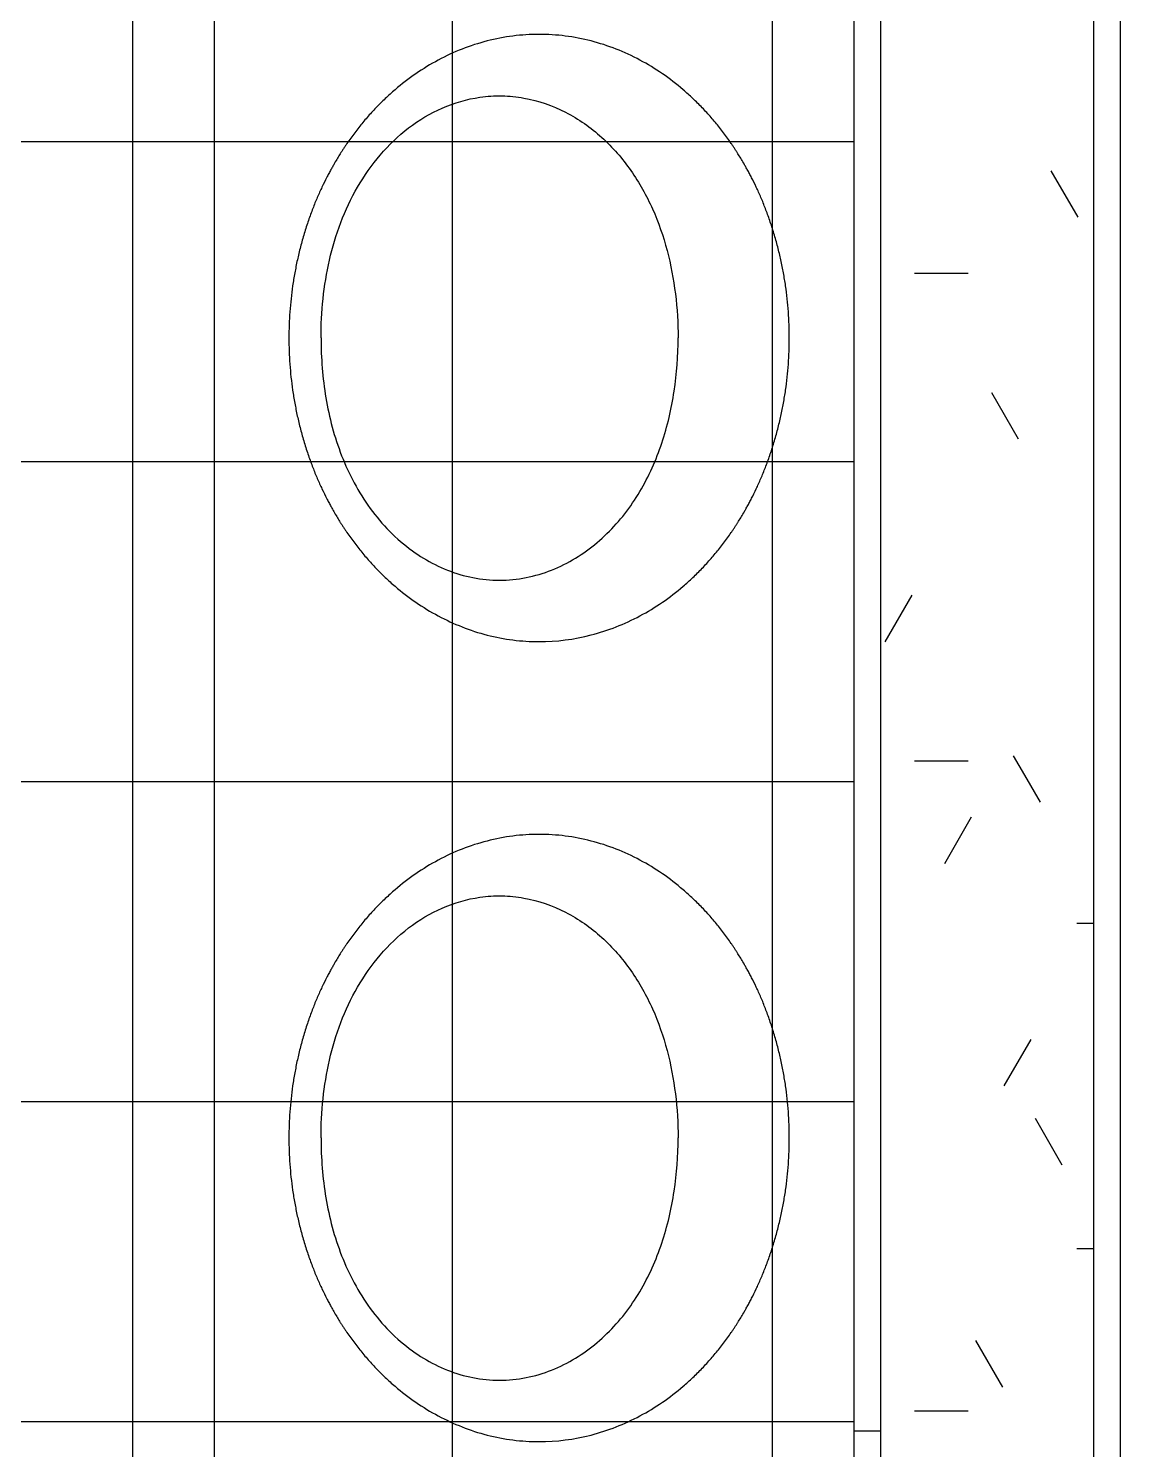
# Model space of a CAD drawing. Header units: millimetres. Extents: x -92759 to 184353, y -15225 to 86714.
# Drawn here: x 89302 to 90326, y 49599 to 50931 of the extents above; entities that cross this region are included whole.
import ezdxf

# ---------------------------------------------------------------- set-up
doc = ezdxf.new("R2010")
doc.units = ezdxf.units.MM
doc.linetypes.add('IDA - Grid Line', pattern=[2100, 1200, -300, 300, -300])
for name, color, linetype in [('0-1', 9, 'Continuous'), ('A-_FLORPATT_H-1', 9, 'Continuous'), ('A-_WALL----_E', 8, 'Continuous'), ('A-_WALL----_H-1', 9, 'Continuous'), ('M-_SANIFIXR_E', 9, 'Continuous')]:
    doc.layers.add(name, color=color, linetype=linetype)
doc.layers.add('S-_ANOTGRID_E-1', color=9, linetype='IDA - Grid Line', true_color=0x808080)
pattern_1 = [(0, (-11670.95, 40338.29), (609.6, 152.4), [50.292, -406.908, 50.292, -406.908, -2438.4]), (0, (-11670.95, 40338.29), (609.6, 152.4), [-914.4, 50.292, -864.108, 50.292, -406.908, -1066.8]), (0, (-11670.95, 40338.29), (609.6, 152.4), [-2286, 50.292, -254.508, 50.292, -711.708]), (120, (-11442.35, 40414.49), (-436.7823, 451.7291), [50.292, -406.908, 50.292, -406.908, -2438.4]), (120, (-11442.35, 40414.49), (-436.7823, 451.7291), [-914.4, 50.292, -864.108, 50.292, -406.908, -1066.8]), (120, (-11442.35, 40414.49), (-436.7823, 451.7291), [-2286, 50.292, -254.508, 50.292, -711.708]), (240, (-11366.15, 40719.29), (-172.8177, -604.1291), [50.292, -406.908, 50.292, -406.908, -2438.4]), (240, (-11366.15, 40719.29), (-172.8177, -604.1291), [-914.4, 50.292, -864.108, 50.292, -406.908, -1066.8]), (240, (-11366.15, 40719.29), (-172.8177, -604.1291), [-2286, 50.292, -254.508, 50.292, -711.708])]

# ---------------------------------------------------------------- blocks, each defined once
blk = doc.blocks.new('A$C3019c3af')
at = {"layer": 'A-_FLORPATT_H-1'}
h = blk.add_hatch(dxfattribs=at)
h.set_pattern_fill('FP_19', color=256, style=0, pattern_type=2)
h.set_pattern_definition([(270, (4799.36, 21125), (300, 2e-14), []), (0, (4799.36, 21125), (0, 300), [])])
h.paths.add_polyline_path([(3808.2, 14825), (4875, 14825), (4875, 15875), (2625, 15875), (2625, 14825), (2750, 14825), (2750, 15825), (2800, 15825), (2800, 14825), (3800, 14825)])
h.paths.add_polyline_path([(2625, 16025), (7375, 16025), (7375, 18275), (5575, 18275), (5575, 18400), (7375, 18400), (7375, 19275), (7400, 19275), (7400, 19300), (7200, 19300), (7200, 19275), (7175, 19275), (7175, 19925), (7375, 19925), (7375, 22925), (5575, 22925), (5575, 23050), (7400, 23050), (7400, 23075), (7375, 23075), (7375, 25025), (2625, 25025), (2625, 19925), (3125, 19925), (3125, 19900), (3100, 19900), (3100, 19300), (2600, 19300), (2600, 19275), (2625, 19275), (2625, 17525), (3950, 17525), (3950, 17375), (2625, 17375), (2625, 16202), (3661, 16202), (3661, 16157), (2625, 16157), (2625, 16125)])
at = {"layer": 'A-_WALL----_H-1'}
h = blk.add_hatch(dxfattribs=at)
h.set_pattern_fill('FP_8', color=256, style=0, pattern_type=2)
h.set_pattern_definition(pattern_1)
h.paths.add_polyline_path([(7600, 17490), (7600, 19275), (7400, 19275), (7400, 17490)])
h.paths.add_polyline_path([(7600, 20400), (7600, 24854.3), (7400, 24854.3), (7400, 20400)])
h = blk.add_hatch(dxfattribs=at)
h.set_pattern_fill('FP_8', color=256, style=0, pattern_type=2)
h.set_pattern_definition(pattern_1)
h.paths.add_polyline_path([(7600, 12525), (7600, 14000), (7400, 14000), (7400, 12525)])
h.paths.add_polyline_path([(7600, 15354.7), (7600, 17490), (7400, 17490), (7400, 15354.7)])
at = {"layer": 'A-_WALL----_E'}
for p, q in [((7625, 12525), (7625, 26275)), ((7400, 12900), (7400, 19300)), ((7600, 12500), (7600, 19300)), ((7375, 16025), (7375, 19275))]:
    blk.add_line(p, q, dxfattribs=at)
at = {"layer": 'M-_SANIFIXR_E'}
for p, q in [((6775, 16625), (6775, 18275)), ((7375, 16025), (7375, 18275)), ((7400, 16875), (7375, 16875))]:
    blk.add_line(p, q, dxfattribs=at)
for points, knots in [([(7079.6, 18184.4), (7071.3, 18184.4), (7054.9, 18183.4), (7030.6, 18178.7), (7007.1, 18171.1), (6984.7, 18160.7), (6963.7, 18147.9), (6947.4, 18135.3), (6935.2, 18124.3), (6926.5, 18115.7), (6918.2, 18106.6), (6911.6, 18098.7), (6906.6, 18092.2), (6902.9, 18087.2), (6899.9, 18082.9), (6897.6, 18079.6), (6896, 18077.1), (6894.4, 18074.7), (6892.6, 18071.8), (6890.5, 18068.4), (6888.2, 18064.6), (6886.1, 18060.9), (6884.3, 18057.7), (6882.3, 18054.1), (6879.6, 18048.8), (6875.9, 18041.4), (6872.2, 18033.2), (6869.3, 18026.4), (6867.3, 18021.2), (6865.2, 18015.7), (6862.5, 18008.1), (6859.2, 17997.9), (6855.6, 17985.3), (6852.7, 17972.9), (6850.3, 17960.8), (6848.3, 17948.7), (6846.8, 17936.6), (6845.3, 17920.3), (6844.6, 17899.8), (6845.5, 17875.2), (6847.6, 17854.9), (6850.3, 17838.7), (6852.3, 17828.7), (6854.1, 17820.5), (6856.2, 17812.2), (6859.2, 17801.7), (6862.5, 17791.5), (6865.2, 17783.8), (6867.3, 17778.4), (6869.3, 17773.2), (6872.2, 17766.3), (6875.9, 17758.2), (6879.6, 17750.8), (6882.3, 17745.5), (6884.3, 17741.8), (6886.1, 17738.6), (6888.2, 17735), (6890.5, 17731.1), (6892.6, 17727.7), (6894.4, 17724.8), (6896, 17722.5), (6897.6, 17720), (6899.9, 17716.6), (6902.9, 17712.4), (6906.6, 17707.4), (6911.6, 17700.9), (6918.1, 17693), (6926.5, 17683.9), (6935.2, 17675.2), (6947.4, 17664.2), (6963.7, 17651.7), (6984.7, 17638.9), (7007.1, 17628.5), (7030.6, 17620.8), (7054.9, 17616.2), (7071.3, 17615.1), (7079.5, 17615.1)], [-1, -1, -1, -1, -0.962963, -0.925926, -0.888889, -0.851852, -0.814815, -0.777778, -0.759259, -0.740741, -0.722222, -0.703704, -0.694444, -0.685185, -0.675926, -0.671296, -0.666667, -0.662037, -0.657407, -0.648148, -0.638889, -0.634259, -0.62963, -0.625, -0.62037, -0.611111, -0.601852, -0.597222, -0.592593, -0.587963, -0.583333, -0.574074, -0.564815, -0.555556, -0.546296, -0.537037, -0.527778, -0.518519, -0.5, -0.481481, -0.462963, -0.453704, -0.444444, -0.439815, -0.435185, -0.425926, -0.416667, -0.412037, -0.407407, -0.402778, -0.398148, -0.388889, -0.37963, -0.375, -0.37037, -0.365741, -0.361111, -0.351852, -0.342593, -0.337963, -0.333333, -0.328704, -0.324074, -0.314815, -0.305556, -0.296296, -0.277778, -0.259259, -0.240741, -0.222222, -0.185185, -0.148148, -0.111111, -0.074074, -0.037037, 0, 0, 0, 0]), ([(7079.5, 17615.1), (7096, 17615.1), (7120.6, 17618.3), (7152, 17628.5), (7174.4, 17638.9), (7195.4, 17651.7), (7211.7, 17664.2), (7223.9, 17675.2), (7232.6, 17683.9), (7240.9, 17693), (7247.5, 17700.9), (7252.5, 17707.4), (7256.2, 17712.4), (7259.2, 17716.6), (7261.5, 17720), (7263.1, 17722.5), (7264.7, 17724.8), (7266.5, 17727.7), (7268.6, 17731.1), (7270.9, 17735), (7273, 17738.6), (7274.8, 17741.8), (7276.8, 17745.5), (7279.5, 17750.8), (7283.2, 17758.2), (7286.9, 17766.3), (7289.7, 17773.2), (7291.8, 17778.4), (7293.9, 17783.8), (7296.6, 17791.5), (7299.9, 17801.7), (7303.5, 17814.3), (7306.4, 17826.7), (7308.8, 17838.7), (7311.5, 17854.9), (7313.6, 17875.2), (7314.5, 17899.8), (7313.6, 17924.4), (7311.5, 17944.7), (7308.8, 17960.8), (7306.4, 17972.9), (7303.5, 17985.3), (7299.9, 17997.9), (7296.6, 18008), (7293.9, 18015.7), (7291.8, 18021.1), (7289.8, 18026.4), (7286.9, 18033.2), (7283.2, 18041.4), (7279.5, 18048.8), (7276.8, 18054.1), (7274.8, 18057.7), (7273, 18060.9), (7270.9, 18064.6), (7268.6, 18068.4), (7266.5, 18071.8), (7264.7, 18074.7), (7263.1, 18077.1), (7261.5, 18079.6), (7259.2, 18082.9), (7256.2, 18087.1), (7252.5, 18092.2), (7247.5, 18098.7), (7241, 18106.6), (7232.6, 18115.7), (7223.9, 18124.3), (7211.7, 18135.3), (7195.4, 18147.9), (7174.4, 18160.7), (7152, 18171.1), (7128.5, 18178.7), (7104.2, 18183.4), (7087.8, 18184.4), (7079.6, 18184.4)], [-1, -1, -1, -1, -0.925926, -0.888889, -0.851852, -0.814815, -0.777778, -0.759259, -0.740741, -0.722222, -0.703704, -0.694444, -0.685185, -0.675926, -0.671296, -0.666667, -0.662037, -0.657407, -0.648148, -0.638889, -0.634259, -0.62963, -0.625, -0.62037, -0.611111, -0.601852, -0.597222, -0.592593, -0.587963, -0.583333, -0.574074, -0.564815, -0.555556, -0.546296, -0.537037, -0.518519, -0.5, -0.481481, -0.462963, -0.453704, -0.444444, -0.435185, -0.425926, -0.416667, -0.412037, -0.407407, -0.402778, -0.398148, -0.388889, -0.37963, -0.375, -0.37037, -0.365741, -0.361111, -0.351852, -0.342593, -0.337963, -0.333333, -0.328704, -0.324074, -0.314815, -0.305556, -0.296296, -0.277778, -0.259259, -0.240741, -0.222222, -0.185185, -0.148148, -0.111111, -0.074074, -0.037037, 0, 0, 0, 0]), ([(6875, 17899.8), (6875, 17912), (6876.2, 17936.6), (6882.2, 17973), (6892.7, 18008.4), (6908.4, 18041.8), (6929.6, 18072.1), (6956.3, 18097.8), (6988.1, 18116.8), (7018.6, 18125.7), (7044.7, 18127.4), (7072.3, 18124.6), (7105.2, 18113.1), (7139.4, 18089.1), (7166.8, 18057.6), (7187, 18021.3), (7200.6, 17982), (7208.2, 17941.2), (7209.9, 17913.6), (7209.9, 17899.8)], [0, 0, 0, 0, 0.058824, 0.117647, 0.176471, 0.235294, 0.294118, 0.352941, 0.411765, 0.470588, 0.503676, 0.536765, 0.602941, 0.669118, 0.735294, 0.801471, 0.867647, 0.933824, 1, 1, 1, 1]), ([(6875, 17899.8), (6875, 17881), (6877.9, 17843.4), (6892.3, 17788.7), (6918.9, 17738.5), (6957.2, 17699.1), (6996.9, 17679), (7029.8, 17672.5), (7055, 17672.5), (7079.7, 17677.4), (7110.8, 17689.8), (7144.9, 17714.7), (7175.7, 17754.7), (7196.2, 17800.8), (7207.5, 17849.7), (7209.9, 17883.1), (7209.9, 17899.8)], [-1, -1, -1, -1, -0.91, -0.82, -0.73, -0.64, -0.56, -0.52, -0.48, -0.44, -0.4, -0.32, -0.24, -0.16, -0.08, 0, 0, 0, 0]), ([(7079.6, 17434.4), (7071.3, 17434.4), (7054.9, 17433.4), (7030.6, 17428.7), (7007.1, 17421.1), (6984.7, 17410.7), (6963.7, 17397.9), (6947.4, 17385.3), (6935.2, 17374.3), (6926.5, 17365.7), (6918.2, 17356.6), (6911.6, 17348.7), (6906.6, 17342.2), (6902.9, 17337.2), (6899.9, 17332.9), (6897.6, 17329.6), (6896, 17327.1), (6894.4, 17324.7), (6892.6, 17321.8), (6890.5, 17318.4), (6888.2, 17314.6), (6886.1, 17310.9), (6884.3, 17307.7), (6882.3, 17304.1), (6879.6, 17298.8), (6875.9, 17291.4), (6872.2, 17283.2), (6869.3, 17276.4), (6867.3, 17271.2), (6865.2, 17265.7), (6862.5, 17258.1), (6859.2, 17247.9), (6855.6, 17235.3), (6852.7, 17222.9), (6850.3, 17210.8), (6848.3, 17198.7), (6846.8, 17186.6), (6845.3, 17170.3), (6844.6, 17149.8), (6845.5, 17125.2), (6847.6, 17104.9), (6850.3, 17088.7), (6852.3, 17078.7), (6854.1, 17070.5), (6856.2, 17062.2), (6859.2, 17051.7), (6862.5, 17041.5), (6865.2, 17033.8), (6867.3, 17028.4), (6869.3, 17023.2), (6872.2, 17016.3), (6875.9, 17008.2), (6879.6, 17000.8), (6882.3, 16995.5), (6884.3, 16991.8), (6886.1, 16988.6), (6888.2, 16985), (6890.5, 16981.1), (6892.6, 16977.7), (6894.4, 16974.8), (6896, 16972.5), (6897.6, 16970), (6899.9, 16966.6), (6902.9, 16962.4), (6906.6, 16957.4), (6911.6, 16950.9), (6918.1, 16943), (6926.5, 16933.9), (6935.2, 16925.2), (6947.4, 16914.2), (6963.7, 16901.7), (6984.7, 16888.9), (7007.1, 16878.5), (7030.6, 16870.8), (7054.9, 16866.2), (7071.3, 16865.1), (7079.5, 16865.1)], [-1, -1, -1, -1, -0.962963, -0.925926, -0.888889, -0.851852, -0.814815, -0.777778, -0.759259, -0.740741, -0.722222, -0.703704, -0.694444, -0.685185, -0.675926, -0.671296, -0.666667, -0.662037, -0.657407, -0.648148, -0.638889, -0.634259, -0.62963, -0.625, -0.62037, -0.611111, -0.601852, -0.597222, -0.592593, -0.587963, -0.583333, -0.574074, -0.564815, -0.555556, -0.546296, -0.537037, -0.527778, -0.518519, -0.5, -0.481481, -0.462963, -0.453704, -0.444444, -0.439815, -0.435185, -0.425926, -0.416667, -0.412037, -0.407407, -0.402778, -0.398148, -0.388889, -0.37963, -0.375, -0.37037, -0.365741, -0.361111, -0.351852, -0.342593, -0.337963, -0.333333, -0.328704, -0.324074, -0.314815, -0.305556, -0.296296, -0.277778, -0.259259, -0.240741, -0.222222, -0.185185, -0.148148, -0.111111, -0.074074, -0.037037, 0, 0, 0, 0]), ([(7079.5, 16865.1), (7096, 16865.1), (7120.6, 16868.3), (7152, 16878.5), (7174.4, 16888.9), (7195.4, 16901.7), (7211.7, 16914.2), (7223.9, 16925.2), (7232.6, 16933.9), (7240.9, 16943), (7247.5, 16950.9), (7252.5, 16957.4), (7256.2, 16962.4), (7259.2, 16966.6), (7261.5, 16970), (7263.1, 16972.5), (7264.7, 16974.8), (7266.5, 16977.7), (7268.6, 16981.1), (7270.9, 16985), (7273, 16988.6), (7274.8, 16991.8), (7276.8, 16995.5), (7279.5, 17000.8), (7283.2, 17008.2), (7286.9, 17016.3), (7289.7, 17023.2), (7291.8, 17028.4), (7293.9, 17033.8), (7296.6, 17041.5), (7299.9, 17051.7), (7303.5, 17064.3), (7306.4, 17076.7), (7308.8, 17088.7), (7311.5, 17104.9), (7313.6, 17125.2), (7314.5, 17149.8), (7313.6, 17174.4), (7311.5, 17194.7), (7308.8, 17210.8), (7306.4, 17222.9), (7303.5, 17235.3), (7299.9, 17247.9), (7296.6, 17258), (7293.9, 17265.7), (7291.8, 17271.1), (7289.8, 17276.4), (7286.9, 17283.2), (7283.2, 17291.4), (7279.5, 17298.8), (7276.8, 17304.1), (7274.8, 17307.7), (7273, 17310.9), (7270.9, 17314.6), (7268.6, 17318.4), (7266.5, 17321.8), (7264.7, 17324.7), (7263.1, 17327.1), (7261.5, 17329.6), (7259.2, 17332.9), (7256.2, 17337.1), (7252.5, 17342.2), (7247.5, 17348.7), (7241, 17356.6), (7232.6, 17365.7), (7223.9, 17374.3), (7211.7, 17385.3), (7195.4, 17397.9), (7174.4, 17410.7), (7152, 17421.1), (7128.5, 17428.7), (7104.2, 17433.4), (7087.8, 17434.4), (7079.6, 17434.4)], [-1, -1, -1, -1, -0.925926, -0.888889, -0.851852, -0.814815, -0.777778, -0.759259, -0.740741, -0.722222, -0.703704, -0.694444, -0.685185, -0.675926, -0.671296, -0.666667, -0.662037, -0.657407, -0.648148, -0.638889, -0.634259, -0.62963, -0.625, -0.62037, -0.611111, -0.601852, -0.597222, -0.592593, -0.587963, -0.583333, -0.574074, -0.564815, -0.555556, -0.546296, -0.537037, -0.518519, -0.5, -0.481481, -0.462963, -0.453704, -0.444444, -0.435185, -0.425926, -0.416667, -0.412037, -0.407407, -0.402778, -0.398148, -0.388889, -0.37963, -0.375, -0.37037, -0.365741, -0.361111, -0.351852, -0.342593, -0.337963, -0.333333, -0.328704, -0.324074, -0.314815, -0.305556, -0.296296, -0.277778, -0.259259, -0.240741, -0.222222, -0.185185, -0.148148, -0.111111, -0.074074, -0.037037, 0, 0, 0, 0]), ([(6875, 17149.8), (6875, 17162), (6876.2, 17186.6), (6882.2, 17223), (6892.7, 17258.4), (6908.4, 17291.8), (6929.6, 17322.1), (6956.3, 17347.8), (6988.1, 17366.8), (7018.6, 17375.7), (7044.7, 17377.4), (7072.3, 17374.6), (7105.2, 17363.1), (7139.4, 17339.1), (7166.8, 17307.6), (7187, 17271.3), (7200.6, 17232), (7208.2, 17191.2), (7209.9, 17163.6), (7209.9, 17149.8)], [0, 0, 0, 0, 0.058824, 0.117647, 0.176471, 0.235294, 0.294118, 0.352941, 0.411765, 0.470588, 0.503676, 0.536765, 0.602941, 0.669118, 0.735294, 0.801471, 0.867647, 0.933824, 1, 1, 1, 1]), ([(6875, 17149.8), (6875, 17131), (6877.9, 17093.4), (6892.3, 17038.7), (6918.9, 16988.5), (6957.2, 16949.1), (6996.9, 16929), (7029.8, 16922.5), (7055, 16922.5), (7079.7, 16927.4), (7110.8, 16939.8), (7144.9, 16964.7), (7175.7, 17004.7), (7196.2, 17050.8), (7207.5, 17099.7), (7209.9, 17133.1), (7209.9, 17149.8)], [-1, -1, -1, -1, -0.91, -0.82, -0.73, -0.64, -0.56, -0.52, -0.48, -0.44, -0.4, -0.32, -0.24, -0.16, -0.08, 0, 0, 0, 0])]:
    blk.add_open_spline(points, degree=3, knots=knots, dxfattribs=at)
at = {"layer": 'S-_ANOTGRID_E-1'}
blk.add_line((7600, -20341.4), (7600, 52351.8), dxfattribs=at)

msp = doc.modelspace()

# ---------------------------------------------------------------- block references
at = {"layer": '0-1'}
msp.add_blockref('A$C3019c3af', (82701.1, 32741.2), dxfattribs=at)

doc.saveas('drawing.dxf')
